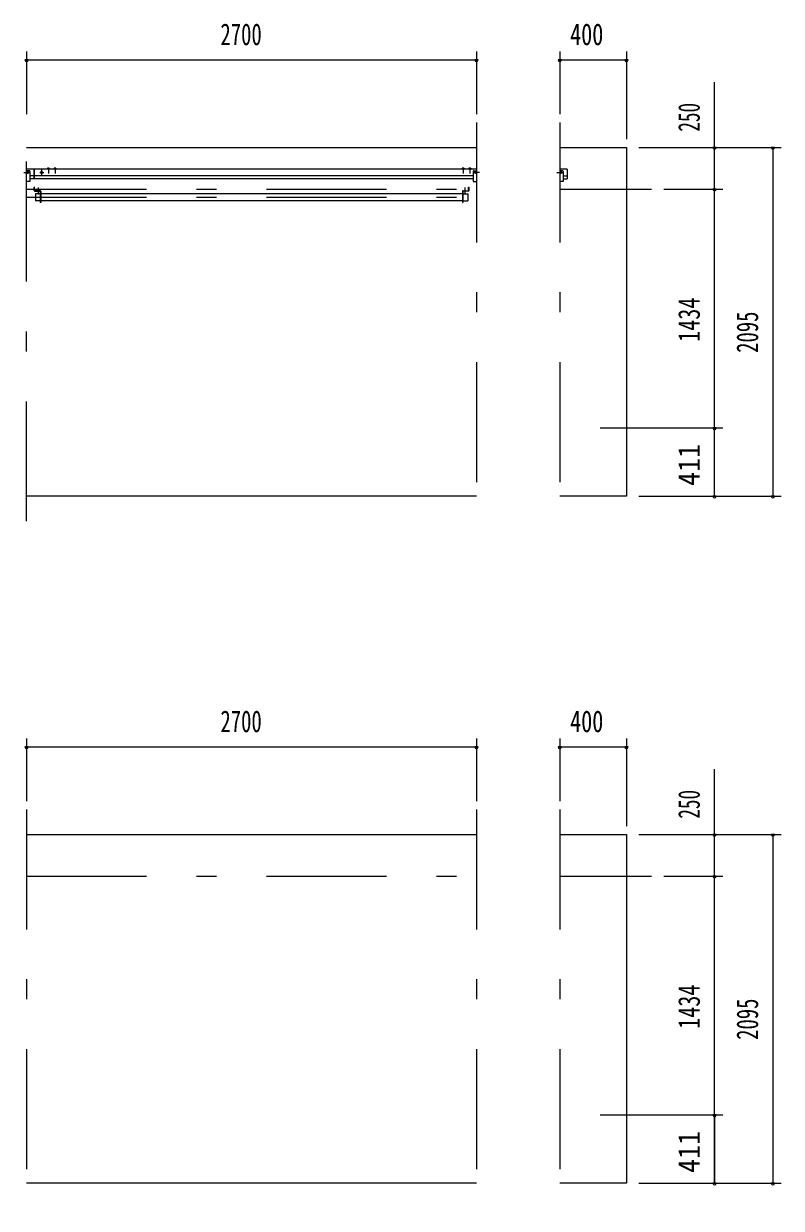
# Model space of a CAD drawing. Units: millimetres, scale not verified. Extents: x -26434 to 26434, y -10500 to 10500.
# Drawn here: x -9360 to -4813, y -7705 to -592 of the extents above; entities that cross this region are included whole.
import ezdxf
from ezdxf.enums import TextEntityAlignment as Align

# ---------------------------------------------------------------- set-up
doc = ezdxf.new("R2010")
doc.units = ezdxf.units.MM
doc.header["$LTSCALE"] = 60
doc.linetypes.add('USER3', pattern=[24, 12, -5, 2, -5])
for name, color, linetype, lineweight in [('0-2_1-05BOLD', 7, 'Continuous', 18), ('0-3_1-25CENTER', 3, 'USER3', 18), ('0-5_1-55DIM', 3, 'Continuous', 18)]:
    doc.layers.add(name, color=color, linetype=linetype, lineweight=lineweight)
doc.styles.add('ＭＳ ゴシック', font='')
doc.styles.get('ＭＳ ゴシック').set_extended_font_data('MS Gothic')

msp = doc.modelspace()

# ---------------------------------------------------------------- linework, layer by layer
at = {"layer": '0-2_1-05BOLD'}
for p, q in [((-9342.91, -1335.33), (-6642.91, -1335.33)), ((-6142.91, -1335.33), (-5742.91, -1335.33)), ((-5742.91, -1335.33), (-5742.91, -3430.33)), ((-9327.91, -1475.28), (-9342.91, -1475.28)), ((-9342.91, -1491.55), (-9337.9, -1488.67)), ((-9342.9, -1480), (-9337.9, -1482.89)), ((-6642.91, -1465.78), (-9338.62, -1465.78)), ((-9334.41, -1481.78), (-9338.1, -1481.78)), ((-9338.1, -1489.78), (-9334.41, -1489.78)), ((-9337.9, -1488.67), (-9337.9, -1482.89)), ((-9297.91, -1465.78), (-9297.91, -1523.38)), ((-9297.91, -1467.38), (-9296.91, -1467.38)), ((-9296.91, -1523.38), (-9296.91, -1465.78)), ((-9256.91, -1488.67), (-9251.91, -1491.55)), ((-9251.91, -1491.55), (-9246.91, -1488.67)), ((-9246.91, -1488.67), (-9246.91, -1482.89)), ((-9218.66, -1464.18), (-9218.66, -1465.78)), ((-9206.16, -1464.18), (-9218.66, -1464.18)), ((-9215.29, -1460.68), (-9215.29, -1464.18)), ((-9209.52, -1460.68), (-9209.52, -1464.18)), ((-9207.51, -1460.18), (-9206.63, -1460.68)), ((-9206.63, -1460.68), (-9206.63, -1464.18)), ((-9206.16, -1464.18), (-9206.16, -1465.78)), ((-9178.66, -1464.18), (-9178.66, -1465.78)), ((-9166.16, -1464.18), (-9178.66, -1464.18)), ((-9175.29, -1460.68), (-9175.29, -1464.18)), ((-9169.52, -1460.68), (-9169.52, -1464.18)), ((-9167.51, -1460.18), (-9166.63, -1460.68)), ((-9166.63, -1460.68), (-9166.63, -1464.18)), ((-9166.16, -1464.18), (-9166.16, -1465.78)), ((-6727.31, -1460.18), (-6728.18, -1460.68)), ((-6728.18, -1460.68), (-6728.18, -1464.18)), ((-6717.51, -1460.18), (-6727.31, -1460.18)), ((-6725.29, -1460.68), (-6725.29, -1464.18)), ((-6719.52, -1460.68), (-6719.52, -1464.18)), ((-6716.16, -1464.18), (-6716.16, -1465.78)), ((-6688.66, -1464.18), (-6688.66, -1465.78)), ((-6676.16, -1464.18), (-6688.66, -1464.18)), ((-6685.29, -1460.68), (-6685.29, -1464.18)), ((-6679.52, -1460.68), (-6679.52, -1464.18)), ((-6677.51, -1460.18), (-6676.63, -1460.68)), ((-6676.63, -1460.68), (-6676.63, -1464.18)), ((-6676.16, -1464.18), (-6676.16, -1465.78)), ((-6657.91, -1475.28), (-6642.91, -1475.28)), ((-6651.41, -1481.78), (-6647.71, -1481.78)), ((-6647.71, -1489.78), (-6651.41, -1489.78)), ((-6642.91, -1480), (-6647.91, -1482.89)), ((-6097.91, -1465.78), (-6142.91, -1465.78)), ((-6127.91, -1475.28), (-6142.91, -1475.28)), ((-6142.91, -1491.55), (-6137.91, -1488.67)), ((-6142.9, -1480), (-6137.91, -1482.89)), ((-6134.41, -1481.78), (-6138.1, -1481.78)), ((-6138.1, -1489.78), (-6134.41, -1489.78)), ((-6137.91, -1488.67), (-6137.91, -1482.89)), ((-6122.91, -1480.28), (-6122.91, -1540.78)), ((-6097.91, -1465.78), (-6097.91, -1523.38)), ((-6662.91, -1505.78), (-9322.91, -1505.78)), ((-6662.91, -1523.38), (-9322.91, -1523.38)), ((-9296.91, -1502.38), (-9297.91, -1502.38)), ((-6122.91, -1540.78), (-6142.91, -1540.78)), ((-6122.91, -1505.78), (-6097.91, -1505.78)), ((-6122.91, -1523.38), (-6097.91, -1523.38)), ((-9298.36, -1593.33), (-9298.36, -1573.33)), ((-9263.56, -1595.33), (-9293.16, -1595.33)), ((-9293.16, -1598.53), (-9263.56, -1598.53)), ((-9290.41, -1613.13), (-9290.41, -1655.83)), ((-9261.56, -1613.13), (-9290.41, -1613.13)), ((-9261.56, -1600.53), (-9261.56, -1666.33)), ((-9258.36, -1600.53), (-9258.36, -1666.33)), ((-6727.45, -1613.13), (-9258.36, -1613.13)), ((-6727.45, -1600.53), (-6727.45, -1666.33)), ((-6724.25, -1600.53), (-6724.25, -1666.33)), ((-6724.25, -1613.13), (-6695.4, -1613.13)), ((-6722.25, -1595.33), (-6692.65, -1595.33)), ((-6692.65, -1598.53), (-6722.25, -1598.53)), ((-6695.4, -1613.13), (-6695.4, -1655.83)), ((-6687.45, -1593.33), (-6687.45, -1573.33)), ((-9261.56, -1655.83), (-9290.41, -1655.83)), ((-9258.36, -1666.33), (-9261.56, -1666.33)), ((-6727.45, -1655.83), (-9258.36, -1655.83)), ((-6727.45, -1666.33), (-6724.25, -1666.33)), ((-6724.25, -1655.83), (-6695.4, -1655.83)), ((-6642.91, -3430.33), (-9342.91, -3430.33)), ((-5742.91, -3430.33), (-6142.91, -3430.33)), ((-9342.91, -5460.33), (-6642.91, -5460.33)), ((-6142.91, -5460.33), (-5742.91, -5460.33)), ((-5742.91, -5460.33), (-5742.91, -7555.33)), ((-6642.91, -7555.33), (-9342.91, -7555.33)), ((-5742.91, -7555.33), (-6142.91, -7555.33))]:
    msp.add_line(p, q, dxfattribs=at)
for points in [[(-9322.91, -1480.28), (-9322.91, -1540.78), (-9342.91, -1540.78)], [(-9256.91, -1488.67), (-9256.91, -1482.89), (-9251.91, -1480), (-9246.91, -1482.89)], [(-9207.51, -1460.18), (-9217.31, -1460.18), (-9218.18, -1460.68), (-9218.18, -1464.18)], [(-9167.51, -1460.18), (-9177.31, -1460.18), (-9178.18, -1460.68), (-9178.18, -1464.18)], [(-6716.16, -1464.18), (-6728.66, -1464.18), (-6728.66, -1465.78)], [(-6717.51, -1460.18), (-6716.63, -1460.68), (-6716.63, -1464.18)], [(-6677.51, -1460.18), (-6687.31, -1460.18), (-6688.18, -1460.68), (-6688.18, -1464.18)], [(-6662.91, -1480.28), (-6662.91, -1540.78), (-6642.91, -1540.78)], [(-6642.91, -1491.55), (-6647.91, -1488.67), (-6647.91, -1482.89)], [(-9295.16, -1593.33), (-9295.16, -1573.33), (-9298.36, -1573.33)], [(-6690.65, -1593.33), (-6690.65, -1573.33), (-6687.45, -1573.33)]]:
    msp.add_lwpolyline(points, dxfattribs=at)
for radius in [6.25, 4.9]:
    msp.add_circle((-9251.91, -1485.78), radius, dxfattribs=at)
for centre, radius, start, end in [((-9342.91, -1485.78), 6.25, 270, 90), ((-9342.91, -1485.78), 4.9, 270, 90), ((-9334.41, -1485.78), 4, 270, 90), ((-9327.91, -1480.28), 5, 0, 90), ((-9216.74, -1462.49), 2.32, 51.45377, 90), ((-9212.41, -1468.69), 8.51, 70.16867, 109.82912), ((-9208.08, -1462.5), 2.32, 90, 128.53143), ((-9176.74, -1462.49), 2.32, 51.45377, 90), ((-9172.41, -1468.69), 8.51, 70.16867, 109.82912), ((-9168.08, -1462.5), 2.32, 90, 128.53143), ((-6726.74, -1462.49), 2.32, 51.45377, 90), ((-6722.41, -1468.69), 8.51, 70.16867, 109.82912), ((-6718.08, -1462.5), 2.32, 90, 128.53143), ((-6686.74, -1462.49), 2.32, 51.45377, 90), ((-6682.41, -1468.69), 8.51, 70.16867, 109.82912), ((-6678.08, -1462.5), 2.32, 90, 128.53143), ((-6657.91, -1480.28), 5, 90, 180), ((-6651.41, -1485.78), 4, 90, 270), ((-6642.91, -1485.78), 6.25, 90, 270), ((-6642.91, -1485.78), 4.9, 90, 270), ((-6142.91, -1485.78), 6.25, 270, 90), ((-6142.91, -1485.78), 4.9, 270, 90), ((-6134.41, -1485.78), 4, 270, 90), ((-6127.91, -1480.28), 5, 0, 90), ((-9293.16, -1593.33), 5.2, 180, 270), ((-9293.16, -1593.33), 2, 180, 270), ((-9263.56, -1600.53), 5.2, 0, 90), ((-9263.56, -1600.53), 2, 0, 90), ((-6722.25, -1600.53), 5.2, 90, 180), ((-6722.25, -1600.53), 2, 90, 180), ((-6692.65, -1593.33), 2, 270, 0), ((-6692.65, -1593.33), 5.2, 270, 0)]:
    msp.add_arc(centre, radius, start, end, dxfattribs=at)
at = {"layer": '0-3_1-25CENTER'}
for p, q in [((-9342.91, -3580.33), (-9342.91, -1185.33)), ((-6642.91, -1185.33), (-6642.91, -3580.33)), ((-6142.91, -1185.33), (-6142.91, -3580.33)), ((-9360.41, -1485.78), (-9325.41, -1485.78)), ((-9264.41, -1485.78), (-9239.41, -1485.78)), ((-9251.91, -1505.78), (-9251.91, -1465.78)), ((-9212.41, -1457.76), (-9212.41, -1492.64)), ((-9172.41, -1457.76), (-9172.41, -1492.64)), ((-6722.41, -1457.76), (-6722.41, -1492.64)), ((-6682.41, -1457.76), (-6682.41, -1492.64)), ((-6625.41, -1485.78), (-6660.41, -1485.78)), ((-6160.41, -1485.78), (-6125.41, -1485.78)), ((-9342.91, -1585.33), (-6642.91, -1585.33)), ((-9342.91, -1634.48), (-6642.91, -1634.48)), ((-9273.36, -1576.33), (-9273.36, -1618.13)), ((-6712.45, -1576.33), (-6712.45, -1618.13)), ((-6142.91, -1585.33), (-5592.91, -1585.33)), ((-9342.91, -5310.33), (-9342.91, -7705.33)), ((-6642.91, -5310.33), (-6642.91, -7705.33)), ((-6142.91, -5310.33), (-6142.91, -7705.33)), ((-9342.91, -5710.33), (-6642.91, -5710.33)), ((-6142.91, -5710.33), (-5592.91, -5710.33))]:
    msp.add_line(p, q, dxfattribs=at)
at = {"layer": '0-5_1-55DIM'}
for p, q in [((-9342.91, -760.33), (-9342.91, -1135.33)), ((-6642.91, -760.33), (-6642.91, -1135.33)), ((-6142.91, -760.33), (-6142.91, -1135.33)), ((-5742.91, -760.33), (-5742.91, -1285.33)), ((-9332.91, -810.33), (-9352.91, -810.33)), ((-9342.91, -810.33), (-6642.91, -810.33)), ((-6632.91, -810.33), (-6652.91, -810.33)), ((-6132.91, -810.33), (-6152.91, -810.33)), ((-6142.91, -810.33), (-5742.91, -810.33)), ((-5732.91, -810.33), (-5752.91, -810.33)), ((-5212.91, -3430.33), (-5212.91, -942.83)), ((-5667.91, -1335.33), (-4812.91, -1335.33)), ((-5202.91, -1335.33), (-5222.91, -1335.33)), ((-4852.91, -1335.33), (-4872.91, -1335.33)), ((-4862.91, -1335.33), (-4862.91, -3430.33)), ((-5517.91, -1585.33), (-5162.91, -1585.33)), ((-5202.91, -1585.33), (-5222.91, -1585.33)), ((-5900.69, -3019.33), (-5162.91, -3019.33)), ((-5202.91, -3019.33), (-5222.91, -3019.33)), ((-5667.91, -3430.33), (-4812.91, -3430.33)), ((-5202.91, -3430.33), (-5222.91, -3430.33)), ((-4852.91, -3430.33), (-4872.91, -3430.33)), ((-9342.91, -4885.33), (-9342.91, -5260.33)), ((-6642.91, -4885.33), (-6642.91, -5260.33)), ((-6142.91, -4885.33), (-6142.91, -5260.33)), ((-5742.91, -4885.33), (-5742.91, -5410.33)), ((-9332.91, -4935.33), (-9352.91, -4935.33)), ((-9342.91, -4935.33), (-6642.91, -4935.33)), ((-6632.91, -4935.33), (-6652.91, -4935.33)), ((-6132.91, -4935.33), (-6152.91, -4935.33)), ((-6142.91, -4935.33), (-5742.91, -4935.33)), ((-5732.91, -4935.33), (-5752.91, -4935.33)), ((-5212.91, -7555.33), (-5212.91, -5067.83)), ((-5667.91, -5460.33), (-4812.91, -5460.33)), ((-5202.91, -5460.33), (-5222.91, -5460.33)), ((-4852.91, -5460.33), (-4872.91, -5460.33)), ((-4862.91, -5460.33), (-4862.91, -7555.33)), ((-5517.91, -5710.33), (-5162.91, -5710.33)), ((-5202.91, -5710.33), (-5222.91, -5710.33)), ((-5900.68, -7144.33), (-5162.91, -7144.33)), ((-5202.91, -7144.33), (-5222.91, -7144.33)), ((-5212.91, -7144.33), (-5212.91, -7555.33)), ((-5667.91, -7555.33), (-4812.91, -7555.33)), ((-5202.91, -7555.33), (-5222.91, -7555.33)), ((-5202.91, -7555.33), (-5222.91, -7555.33)), ((-4852.91, -7555.33), (-4872.91, -7555.33))]:
    msp.add_line(p, q, dxfattribs=at)
for centre in [(-9342.91, -810.33), (-6642.91, -810.33), (-6142.91, -810.33), (-5742.91, -810.33), (-5212.91, -1335.33), (-4862.91, -1335.33), (-5212.91, -1585.33), (-5212.91, -3019.33), (-5212.91, -3430.33), (-4862.91, -3430.33), (-9342.91, -4935.33), (-6642.91, -4935.33), (-6142.91, -4935.33), (-5742.91, -4935.33), (-5212.91, -5460.33), (-4862.91, -5460.33), (-5212.91, -5710.33), (-5212.91, -7144.33), (-5212.91, -7555.33), (-5212.91, -7555.33), (-4862.91, -7555.33)]:
    msp.add_arc(centre, 10, 180, 0, dxfattribs=at)

# ---------------------------------------------------------------- texts
at = {"layer": '0-5_1-55DIM', "color": 7, "style": 'ＭＳ ゴシック'}
for s, width, p in [('2700', 0.7, (-8179.51, -760.33)), ('400', 0.75, (-6080.53, -760.33)), ('2700', 0.7, (-8179.51, -4885.33)), ('400', 0.75, (-6080.53, -4885.33))]:
    msp.add_text(s, height=130.2, dxfattribs=dict(at, width=width)).set_placement(p, align=Align.BOTTOM_LEFT)
for s, width, p in [('250', 0.65, (-5262.91, -1240.91)), ('1434', 0.75, (-5262.91, -2502.85)), ('2095', 0.7, (-4912.91, -2568.84)), ('411', 0.95, (-5262.91, -3368.05)), ('250', 0.65, (-5262.91, -5365.91)), ('1434', 0.75, (-5262.91, -6627.84)), ('2095', 0.7, (-4912.91, -6693.84)), ('411', 0.95, (-5262.91, -7493.05))]:
    msp.add_text(s, height=130.2, rotation=90, dxfattribs=dict(at, width=width)).set_placement(p, align=Align.BOTTOM_LEFT)

doc.saveas('drawing.dxf')
